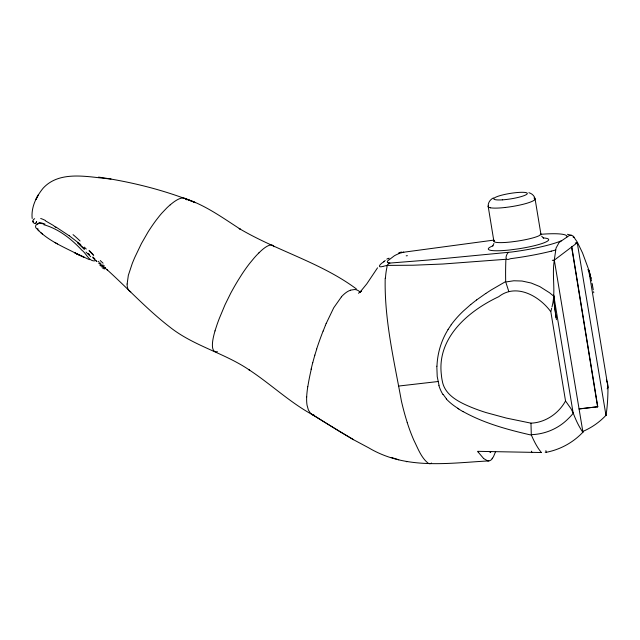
<?xml version="1.0" encoding="UTF-8"?>
<svg xmlns="http://www.w3.org/2000/svg" width="640" height="640" viewBox="0 0 640 640"><rect width="100%" height="100%" fill="white"/><g stroke="black" fill="none" stroke-linecap="round" stroke-linejoin="round"><path stroke-width="0.96" d="M551.672 308.256L550.832 311.744L565.536 400.984L571.072 408.832L573.248 413.176A85.976 24.848 83.4 0 0 582.96 432.336L554.336 260.176C551.664 275.64 556.104 291.672 552 306.92M607.12 388.832A62.192 56.616 58.5 0 0 607.984 387.72L607.672 383.92L606.416 379.848M127.152 283.96L128.336 275.344L132.224 263.584A64.952 14.952 -59.9 0 1 134.88 257.232L141.456 243.496L148.128 231.88A42.256 9.728 -59.9 0 1 149.12 230.328L151.328 226.992A47.936 11.04 -59.9 0 1 156.176 220.168L159.368 216.072A43.672 10.056 -59.9 0 1 161.696 213.304L166.84 207.904A74.8 17.224 -59.9 0 1 170.256 204.808M550.696 311.576C539.44 296.184 516.312 282.84 498.736 296.696C468.44 310.952 436.768 337.64 441.376 374.776A46.688 45.104 44.4 0 0 442.256 380.792C444.616 395.352 459.44 402.368 471.632 407.416A177.168 171.176 44.4 0 0 486.216 412.616L506.328 418.072L530.976 423.16L531.288 434.664A57.224 55.496 46.8 0 0 568.264 418.672A62.184 60.312 45.5 0 0 573.264 413.208L573.264 413.208M436.816 366.208L437.216 376.576L439.024 385.312M589.56 276.552L589.344 272.536L588.272 268.56M306.664 397.28L306.696 396.648M488.184 206.32C487.896 202.672 490.248 199.472 493.416 197.896M385.208 278.072C384.24 319.544 394.056 360.328 401.384 400.92A88.08 22.288 81.8 0 0 407.208 422.392M35.512 223.712C32.704 223.68 31.8 219.608 34.688 218.688M552.288 260.344L554.264 260.12L556.064 248.024L559.008 242.672A73.192 21.152 83.4 0 1 559.432 242.256L568.96 235.736A71.144 20.56 83.4 0 1 569.528 235.504L571.632 235.336L573.224 236.176L577.384 242.248L582.528 252.92L588.064 267.912M307.752 386.808L307.536 388.296A52.568 13.928 -71.7 0 0 306.68 396.672M311.168 369.312L311.264 368.904M386.912 266.272L387.128 265.408A13.584 7.504 86.6 0 1 389.936 263.064L428.4 260.024L511.584 252.016A47.728 6.936 -8.9 0 0 561.352 240.76M312.784 362.656L312.88 362.28A63.568 16.848 -71.7 0 1 314.512 356.312L314.848 355.128M490.76 451.96L490.032 452.44M214.976 330.92L217.16 324.264A84.856 19.88 -61.2 0 1 219.336 318.392L225.032 304.752L230.776 293.104A47.896 11.224 -61.2 0 1 231.472 291.816L233.616 287.952A63.848 14.96 -61.2 0 1 238.064 280.376L241.872 274.336A51.784 12.136 -61.2 0 1 249.56 263.528L254.016 258.128A72.352 16.952 -61.2 0 1 256.168 255.712L258.952 252.808M316.728 349.072L315.184 353.992A56.672 15.008 -71.7 0 0 314.848 355.128M495.632 451.52L493.536 456.568A16.384 4.632 83.5 0 1 493.208 457.104L492.552 458.072M323.16 331.072L325.376 325.48M326.2 323.472L333.72 307.792L341.32 297.024M492.76 245.968L493.896 243.496M111.032 179.008C89.448 177.376 60.208 169.672 43.176 188.136C36.272 196.552 30.984 207.344 32.176 218.488M37.864 195.76L38.544 194.6L36.944 197.48M565.536 400.984C558.648 413.48 545.4 422.6 530.976 423.16M448.008 329.552L451.224 324.784M492.128 458.712L492.472 458.2M492.28 458.48L491.712 459.304A21.2 5.992 83.5 0 1 491.304 459.744L490.536 460.296A46.488 13.136 83.5 0 1 488.856 460.888L488.144 460.912A41.68 11.776 83.5 0 1 487.504 460.792L483.72 458.584M377.536 267.832L366.792 283.864L359.736 292.504M470.728 304.536L463.512 310.896A107.608 104.456 32.7 0 0 451.176 324.744M360.616 291.68L361.608 290.88L358.456 293.256M94.976 260.84C89.112 261.816 86.184 253.2 81.896 250.232C71.344 238.96 58.712 228.84 43.592 224.648M431.56 463.032L431.336 463.2A40.328 10.2 81.8 0 1 429.144 463.632L428.944 463.576A37.344 9.448 81.8 0 1 428.224 463.24C421.256 457.832 417.936 448.408 413.912 440.36A116.92 29.592 81.8 0 1 411.616 434.856L411.312 434.088A91.672 23.2 81.8 0 1 407.776 424.272L407.192 422.456M490.304 452.048L490.328 452.032A1.32 1.248 52.3 0 0 490.448 452.408M579.08 408.984L597.776 406.752L571.744 246.6M554.344 260.096L577.248 242.76L605.984 415.44M476.648 299.904L485.808 293.448M386.792 259.168L387.704 258.536M508.296 252.416C506.232 254.296 503.576 262.008 510.536 258.68A58.216 8.504 -9 0 0 551.248 251.16M384.392 261.512C380.808 263.216 375.656 268.576 383.496 266.272M350.568 290.128L354.72 289.528A108.408 28.712 -71.7 0 1 357.48 290.224L357.904 290.44A88.688 23.488 -71.7 0 1 359.408 291.544L359.864 292.024M401.488 252.696L399.928 253.2A19.808 2.88 -8.9 0 0 399.456 253.376L399.288 253.432A25.76 3.744 -8.9 0 0 398.688 253.672L395.616 255.096A80.92 11.768 -8.9 0 0 394.296 255.832L387.824 260.768A49.048 7.128 -8.9 0 0 387.32 262.04L387.376 262.136A31.12 4.528 -8.9 0 0 387.672 262.552L387.704 262.576A20.248 2.944 -8.9 0 0 388.248 262.856M555.624 250.024L551.248 251.16M384.032 266.136L387.128 265.408L413.2 265.224L442.792 264.024L505.904 259.288A126.248 35.256 83.2 0 0 505.688 281.552L491.472 289.8A243.864 237.304 40.6 0 0 485.824 293.472M37.928 224.128C34.568 224.168 34.848 229.224 38.064 228.944M217.488 351.744L215.52 351.776A55.928 13.104 -61.2 0 1 215.048 330.84M493.904 240.096L403.4 252.256A13.584 0.816 81.6 0 1 403.752 252.48M438.032 381.528L398.4 386.08M505.36 207.456L506.76 207.288A23.752 3.8 -9.3 0 0 527.408 203.096A23.808 3.808 -9.3 0 0 534.336 198.152A23.48 3.76 -9.3 0 0 533.928 197.992M575.264 242.984L577.248 242.76M579.208 408.856L597.776 406.752M545.184 452.216L546.144 452.128L545.904 450.616M478.184 452.096L477.664 451.328L541.456 452.528M389.936 263.064L389.328 263.056M488.856 460.896C447.888 463.152 405.968 469.92 368.888 447.928L353.704 439.808L325.656 422.896M314.296 415.224L313.112 414.968M98.536 177.104C131.648 181.912 164.432 190.104 195.472 202.672L185.48 198.704C205.512 205.272 222.64 217.8 240.184 229.08L239.16 228.504C276.992 250.92 320.816 262.512 356.36 288.92M573.08 237L574.176 237.224M406.304 461.624L406.808 461.744M567.448 234.288L571.632 235.336M391.2 457.408L398.736 459.768M388.28 262.864L388.312 262.88A10.168 1.48 -8.9 0 0 389.072 263.04A5.336 0.776 -8.9 0 0 389.232 263.056M312.96 414.912L311.784 414.336C289.176 401.808 270.488 383.864 248.984 369.768L249.712 370.248C224.448 352.896 193.432 346.032 169.392 326.712C147.008 309.392 127.864 288.48 106.92 269.56L107.608 270.136L102.376 266.072L103.016 266.528M105.264 267.808L104.72 267.56M528.904 192.696C531.8 193.536 534.424 195.68 535.048 198.736L540.896 234.088M89.36 259.656L74.848 252.84L84.256 257.376L78.44 254.608M130.768 291.864L129.864 291.36M79.056 254.904L76.64 253.728L77.328 254.064C63.784 247.064 49.152 241.104 38.2 230.168L38.84 230.784L37.216 229.2M45.504 220.88L53.968 225.784M54.904 242.48L57.512 243.944M463.152 411.6C484.312 423.392 507.944 429.76 531.408 435.12A95.84 26.696 83.5 0 0 541.456 452.584M339.384 431.384L353.528 439.696M310.648 413.44L339.072 431.184M311.784 414.336L318.688 418.584M318.304 418.344L324.968 422.472M55.76 226.904L69.2 235.752M272.808 245.504L274.088 246.744M458.8 408.984L457.824 408.352M69.248 235.784L80.776 244.616M40.928 232.792L42.656 234.264M99.28 263.584L98.864 263.224M483.624 458.504L478.224 452.152M99.456 263.272L99.04 262.904M553.776 297.256L553.736 296.192L549.576 292.776L539.752 286.56L531.152 283.016L522.016 281.024L513.824 280.768L505.744 281.992L508.864 291.648M97.04 261.616L96.256 260.912M102.608 265.376L101.76 264.592M94.784 259.56L92.736 257.664M84.552 248.856L77.64 242.72L84.264 249.384M587.8 269.672L589.008 270.848L589.552 272.656M89.56 254.64L88.256 253.36M94.88 258.968L92.864 256.984M100.864 263.728L99.92 262.792M310.6 413.4L308.432 410.104L307.08 405.344A50.168 13.288 -71.7 0 1 306.64 397.328M98.416 261.272L98.928 261.8M541.664 236.16L543.512 238.144M446.44 398.848L443.088 394.32M33.392 222.592L32.84 221.112M573.112 412.808L553.696 295.088M588.968 270.728L588.696 269.896L608 387.144M588.936 270.632L588.776 270.136L589.008 270.848M589.536 272.616L589.728 273.272M589.624 272.92L589.816 273.584M589.8 273.528L590.008 274.312M589.984 274.216L590.088 274.624M590.072 274.536L590.4 275.824M590.296 275.4L590.488 276.184M590.64 276.816L590.872 277.768M590.792 277.448L590.976 278.24M590.904 277.928L591.264 279.52M591.44 280.32L591.576 280.968M592.04 283.224L592.168 283.88M592.272 284.392L592.392 285.016M592.496 285.6L592.728 286.816M592.816 287.312L593.248 289.776M593.576 291.696L593.752 292.76M556.456 319.672L556.104 317.512M488.248 206.784L493.896 241.28M571.576 246.728L597.608 406.888M531.56 451.168L531.792 452.616M556.136 317.712L554.04 301.168M556.056 317.176L556.024 317.008A72.632 20.992 83.4 0 1 554.248 303.784M554.224 303.264L554.176 302.744M554.096 301.872L553.872 298.872M554.024 301L553.984 300.464M553.968 300.288L553.92 299.576M553.888 299.192L553.704 295.432M553.856 298.688L553.824 298.16M553.816 297.984L553.784 297.44M170.232 204.856A78.808 18.144 -59.9 0 1 186.808 199.856M129.904 291.288A75.976 17.488 -59.9 0 1 127.08 284.056M359.848 292.072A61.416 16.256 -71.7 0 1 359.96 292.192M341.344 296.856A77.32 20.48 -71.7 0 1 350.528 290.264M325.352 325.424A88.176 23.056 -71.6 0 1 326.176 323.416M316.64 349.048A96.432 25.648 -71.7 0 1 323.112 331M311.2 368.944A84.648 22.44 -71.7 0 1 312.728 362.688M307.808 386.744A84.592 22.344 -71.7 0 1 311.272 369.24M258.936 252.88A58.568 13.728 -61.2 0 1 272.872 245.392M38.888 222.344A26.152 6.824 28.7 0 1 45.016 224.088M40.688 218.48A26.368 8.016 41 0 1 45.232 220.392M54.224 226.312A81.352 17.88 37.4 0 1 55.984 227.416M73.04 234.64A44.728 16.728 42.5 0 1 80.072 240.992M104.16 265.616A43.656 6.296 50.3 0 1 103.408 265.12M104.84 267.744A45.152 7.144 54.7 0 1 103.168 266.776M104.44 268.984A48.648 6.92 52.7 0 1 102.016 267.616M101.376 266.328A49.088 4.616 48.2 0 1 99.696 264.968M96.504 261.2A47.152 3.048 46.1 0 1 95.032 259.856M86.272 249.064A40.808 2.12 45.5 0 1 84.304 247.128M90.752 256.736A38.984 3.112 46.9 0 1 86.008 252.088M103.064 263.176A40.28 6.72 56.1 0 1 100.296 260.544M37.44 223.776A22.032 6.712 32.3 0 1 42.76 223.776M88.968 250.64A38.904 6.256 40.1 0 1 93.712 255.528M103.64 266.256A39.624 2.496 42.6 0 1 103.856 267.096M93.12 254.496A47.608 3.776 48.6 0 1 89.576 250.856M105.32 267.928A46.784 6.872 53.3 0 1 100.256 264.536M607.976 387.712A85.88 24.824 83.4 0 1 606 415.488M605.912 415.376A76.752 72.568 52.3 0 1 583.08 431.344M540.2 234.352A47.728 6.936 -8.9 0 1 566.936 236.928M582.904 432.208A76.088 71.944 52.3 0 1 546.192 452.32M385.416 278.52A54.2 13.736 82.5 0 1 387.056 266.768M401.608 252.6A12.288 6.848 -16.4 0 1 402.784 252.304M398.696 252.936A11.192 4.496 -15.7 0 1 401.504 252.016M388.72 258.344A23.904 2.368 -21 0 1 389.032 258.152M388.688 258.864A46.656 3.368 -22.7 0 1 388.848 258.776M383.504 261.752A72.544 5.264 -22.7 0 1 385.256 260.544M406.2 255.832A174.928 29.96 -6.2 0 1 407.4 255.696M401.56 252.696A3.848 0.56 -8.9 0 1 403.36 252.248M490.648 452.192A4.008 1.136 83.5 0 1 490.448 452.384M436.968 366.216A77.984 75.432 43.5 0 1 448.064 329.584M470.752 304.56A172.792 167.824 34.1 0 1 476.664 299.928M463.112 411.672A99.976 97.208 36.4 0 1 458.76 409.048M457.864 408.28A54.928 53.264 36.2 0 1 446.296 398.984M442.872 394.456A38.792 38.248 27.4 0 1 438.856 385.36M540.528 233.56A23.776 3.392 -8.8 0 1 524.888 239.792A24.04 3.424 -8.8 0 1 516.992 241.168L511.048 241.952A23.776 3.392 -8.8 0 1 494.376 240.496M543.272 237.936A30.568 4.448 -8.9 0 1 528.08 247.104L525.6 247.592A30.968 4.504 -8.9 0 1 517.928 248.896L510.296 249.912A30.568 4.448 -8.9 0 1 493.024 245.808M505.312 207.464A23.808 3.808 -9.3 0 1 490.448 207.792M488.936 207.368A23.808 3.808 -9.3 0 1 488.576 205.648M490.504 207.784A23.44 3.752 -9.3 0 1 488.984 207.36M37.152 197.104L35.992 199.376L37.152 197.104M36.64 221.8L35.8 223.296L36.64 221.8M502.392 199.848A16.976 2.744 -9.2 0 0 527.32 193.44A16.976 2.744 -9.2 0 0 501.968 195.104A16.976 2.744 -9.2 0 0 502.392 199.848"/></g></svg>
